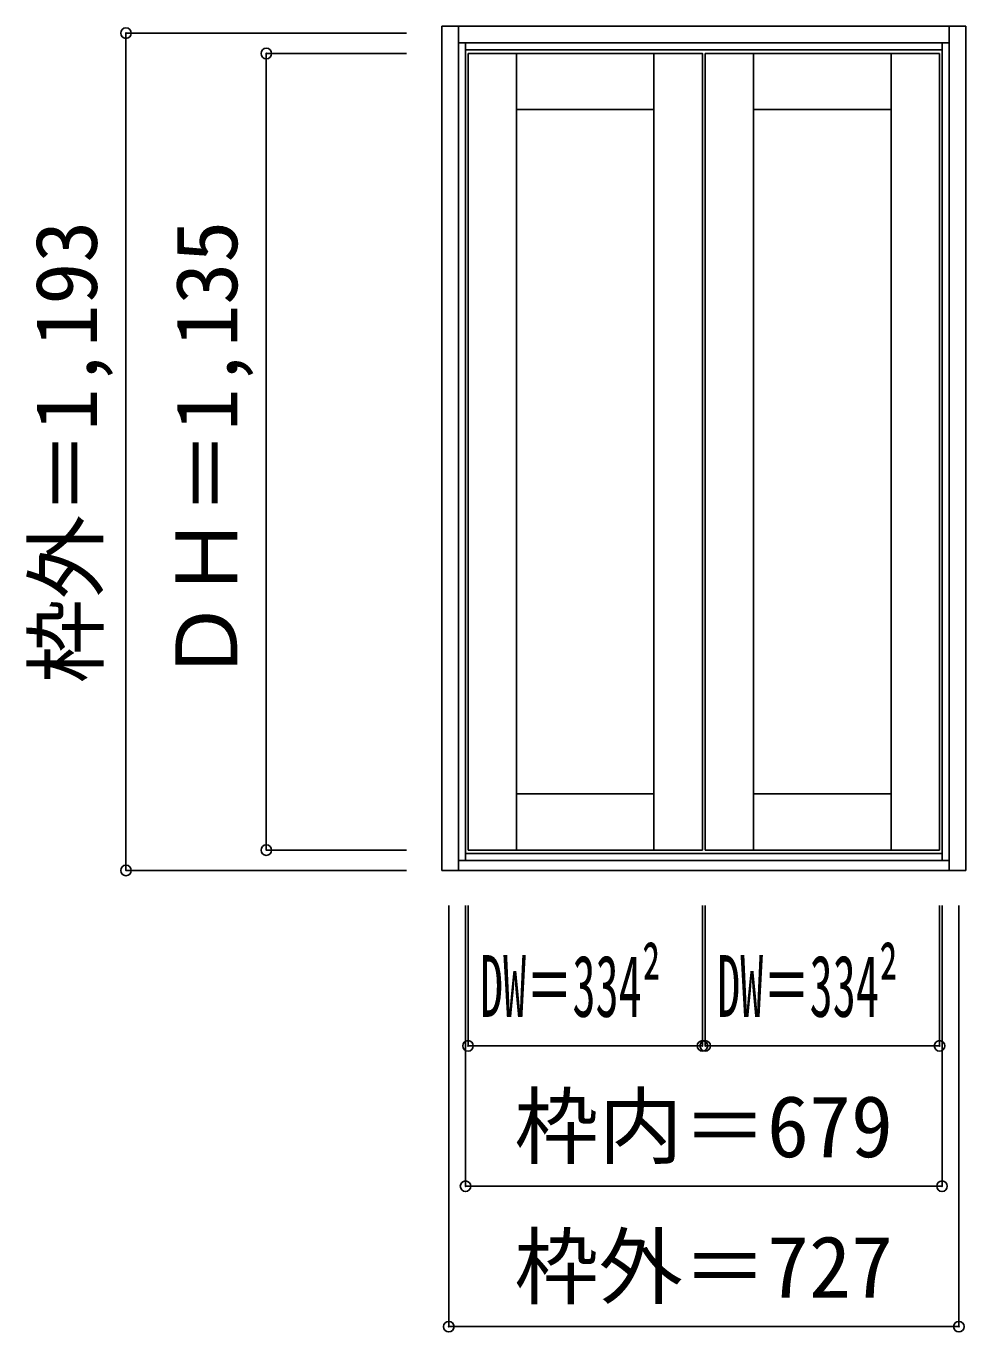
# Model space of a CAD drawing. Units: millimetres, scale not verified. Extents: x -838 to 501, y -900 to 960.
import ezdxf
from ezdxf.enums import TextEntityAlignment as Align

# ---------------------------------------------------------------- set-up
doc = ezdxf.new("R2010")
doc.units = ezdxf.units.MM
doc.header["$LTSCALE"] = 30
doc.header["$PDMODE"] = 32
doc.header["$PDSIZE"] = 15
doc.layers.add('0-0', color=7, linetype='Continuous')
doc.layers.add('0-1_寸法', color=7, linetype='Continuous')
doc.styles.add('ＭＳ ゴシック', font='')
doc.styles.get('ＭＳ ゴシック').set_extended_font_data('MS Gothic')

msp = doc.modelspace()

# ---------------------------------------------------------------- linework, layer by layer
at = {"layer": '0-0', "color": 3}
for p, q in [((-246.1, 960.25), (500.9, 960.25)), ((-246.1, 960.25), (-246.1, -242.75)), ((-222.1, 960.25), (-222.1, -242.75)), ((476.9, 960.25), (476.9, -242.75)), ((500.9, 960.25), (500.9, -242.75)), ((-222.1, 936.25), (476.9, 936.25)), ((-212.1, 936.25), (-212.1, -228.75)), ((466.9, -228.75), (466.9, 936.25)), ((-212.1, 926.25), (466.9, 926.25)), ((-212.1, -218.75), (466.9, -218.75)), ((-208.6, -213.75), (125.4, -213.75)), ((-222.1, -228.75), (476.9, -228.75)), ((-246.1, -242.75), (500.9, -242.75))]:
    msp.add_line(p, q, dxfattribs=at)
at = {"layer": '0-0'}
for p, q in [((-208.6, 921.25), (-208.6, -213.75)), ((-139.6, 921.25), (-139.6, -213.75)), ((56.4, 921.25), (56.4, -213.75)), ((129.4, 921.25), (129.4, -213.75)), ((129.4, 921.25), (463.4, 921.25)), ((198.4, 921.25), (198.4, -213.75)), ((394.4, 921.25), (394.4, -213.75)), ((463.4, 921.25), (463.4, -213.75)), ((-139.6, 841.25), (56.4, 841.25)), ((198.4, 841.25), (394.4, 841.25)), ((-139.6, -133.75), (56.4, -133.75)), ((198.4, -133.75), (394.4, -133.75)), ((-208.6, -213.75), (125.4, -213.75)), ((129.4, -213.75), (463.4, -213.75))]:
    msp.add_line(p, q, dxfattribs=at)
msp.add_lwpolyline([(-208.6, 921.25), (125.4, 921.25), (125.4, -213.75)], dxfattribs=at)
at = {"layer": '0-1_寸法', "color": 4}
for p, q in [((-696.1, -242.75), (-696.1, 950.25)), ((-696.1, 950.25), (-296.1, 950.25)), ((-496.1, -213.75), (-496.1, 921.25)), ((-496.1, 921.25), (-296.1, 921.25)), ((-496.1, -213.75), (-296.1, -213.75)), ((-696.1, -242.75), (-296.1, -242.75)), ((-236.1, -892.75), (-236.1, -292.75)), ((-212.1, -692.75), (-212.1, -292.75)), ((-208.6, -492.75), (-208.6, -292.75)), ((129.4, -492.75), (129.4, -292.75)), ((463.4, -492.75), (463.4, -292.75)), ((466.9, -692.75), (466.9, -292.75)), ((490.9, -892.75), (490.9, -292.75)), ((129.4, -492.75), (463.4, -492.75)), ((-212.1, -692.75), (466.9, -692.75)), ((-236.1, -892.75), (490.9, -892.75))]:
    msp.add_line(p, q, dxfattribs=at)
msp.add_lwpolyline([(-208.6, -492.75), (125.4, -492.75), (125.4, -292.75)], dxfattribs=at)
at = {"layer": '0-1_寸法'}
for p in [(-696.1, 950.25), (-496.1, 921.25), (-496.1, -213.75), (-696.1, -242.75), (-208.6, -492.75), (125.4, -492.75), (129.4, -492.75), (463.4, -492.75), (-212.1, -692.75), (466.9, -692.75), (-236.1, -892.75), (490.9, -892.75)]:
    msp.add_point(p, dxfattribs=at)

# ---------------------------------------------------------------- texts
at = {"layer": '0-1_寸法', "style": 'ＭＳ ゴシック'}
for s, p in [('枠外＝1,193', (-711.1, 23.75)), ('ＤＨ＝1,135', (-511.1, 23.75))]:
    msp.add_text(s, height=87.98, rotation=90, dxfattribs=at).set_placement(p, align=Align.BOTTOM_LEFT)
at = {"layer": '0-1_寸法', "style": 'ＭＳ ゴシック', "width": 0.55}
for p in [(-191.6, -477.75), (146.4, -477.75)]:
    msp.add_text('DW＝334²', height=87.98, dxfattribs=at).set_placement(p, align=Align.BOTTOM_LEFT)
at = {"layer": '0-1_寸法', "style": 'ＭＳ ゴシック'}
for s, p in [('枠内＝679', (-142.6, -677.75)), ('枠外＝727', (-142.6, -877.75))]:
    msp.add_text(s, height=87.98, dxfattribs=at).set_placement(p, align=Align.BOTTOM_LEFT)

doc.saveas('drawing.dxf')
